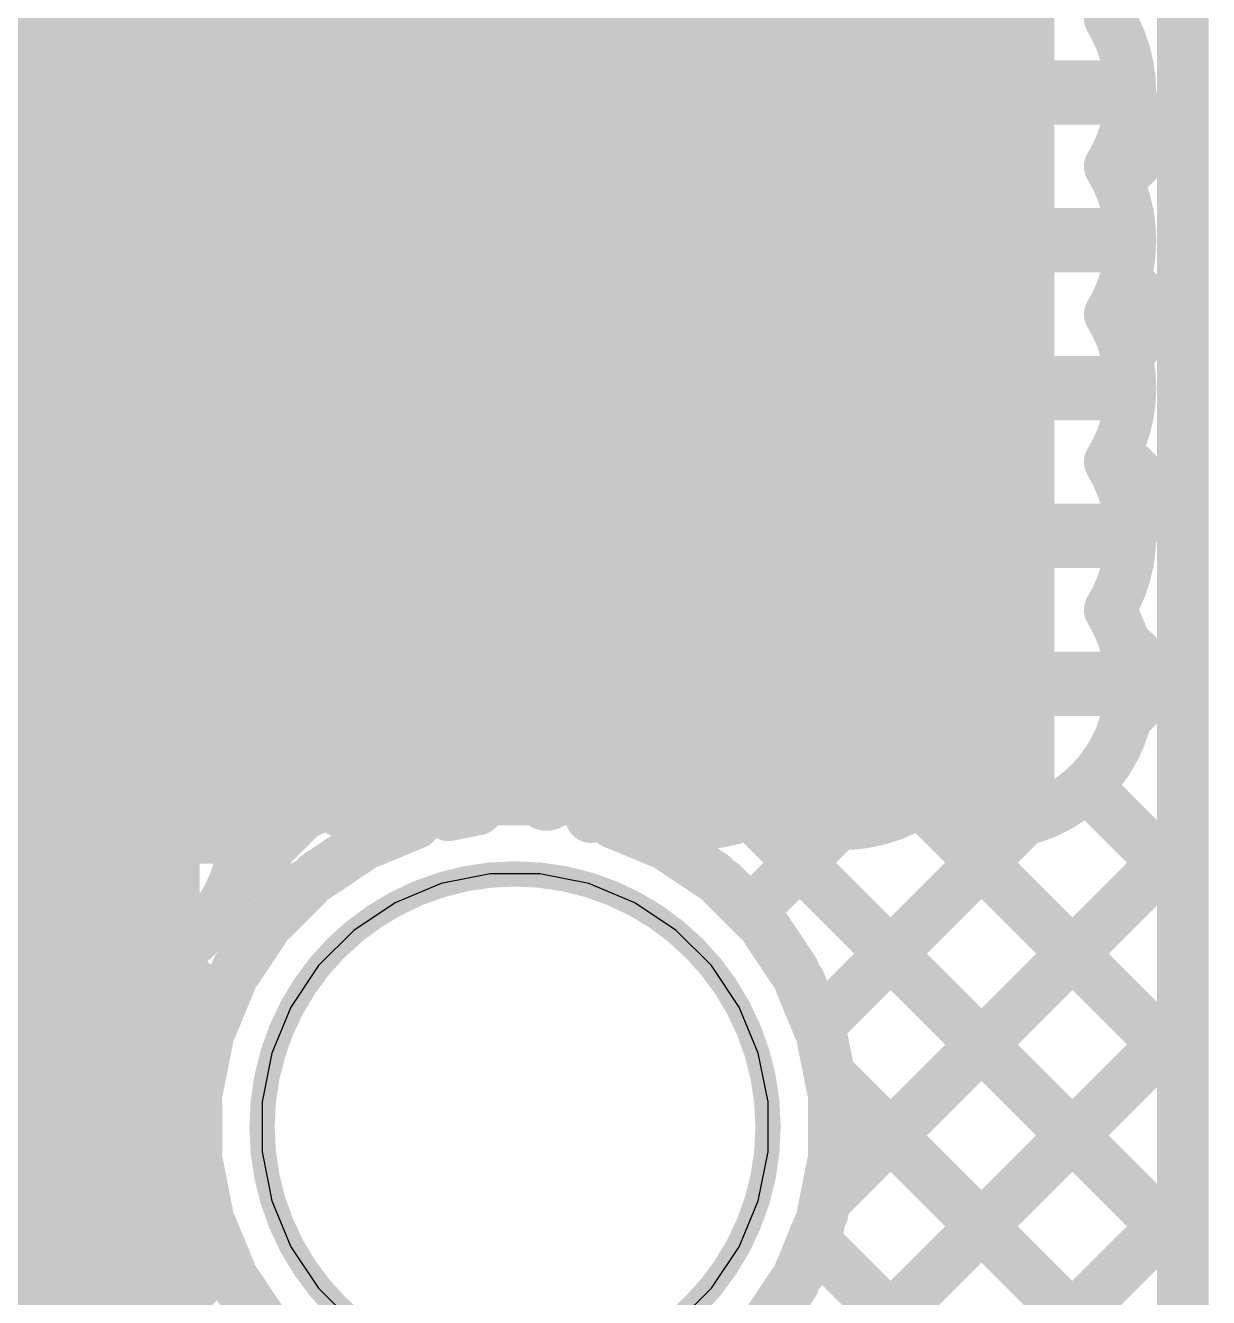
# Model space of a CAD drawing. Header units: millimetres. Extents: x 4.07 to 5.44, y 2.62 to 3.84.
# Drawn here: x 4.9848 to 5.1689, y 3.0578 to 3.2557 of the extents above; entities that cross this region are included whole.
import ezdxf

# ---------------------------------------------------------------- set-up
doc = ezdxf.new("R2010")
doc.units = ezdxf.units.MM
doc.header["$MEASUREMENT"] = 0
for name, color, linetype in [('BottomLayer', 5, 'Continuous'), ('BottomSolder', 6, 'Continuous'), ('Mechanical2', 216, 'Continuous'), ('MultiLayer', 9, 'Continuous'), ('TopLayer', 1, 'Continuous'), ('TopSolder', 216, 'Continuous'), ('ViaHoleLayer', 16, 'Continuous')]:
    doc.layers.add(name, color=color, linetype=linetype)

msp = doc.modelspace()

# ---------------------------------------------------------------- linework, layer by layer
at = {"layer": 'BottomLayer'}
for points, const_width in [([(5.16492, 3.03062), (5.16492, 3.53883)], 0.008), ([(5.01026, 3.1596), (5.01026, 3.416)], 0.05), ([(5.13492, 3.24526), (5.1528, 3.24526)], 0.01), ([(5.15674, 3.24369), (5.16492, 3.23551)], 0.008), ([(5.15477, 3.23144), (5.16492, 3.24159)], 0.008), ([(5.13492, 3.22226), (5.1528, 3.22226)], 0.01), ([(5.15594, 3.2162), (5.16492, 3.20722)], 0.008), ([(5.15615, 3.20453), (5.16492, 3.21331)], 0.008), ([(5.13492, 3.19926), (5.1528, 3.19926)], 0.01), ([(5.15445, 3.18941), (5.16492, 3.17894)], 0.008), ([(5.15679, 3.17689), (5.16492, 3.18502)], 0.008), ([(4.98692, 3.13626), (5.01026, 3.1596)], 0.05), ([(5.13492, 3.17626), (5.1528, 3.17626)], 0.01), ([(5.1558, 3.15977), (5.16492, 3.15066)], 0.008), ([(4.98692, 2.93831), (4.98692, 3.13626)], 0.05), ([(5.15614, 3.14796), (5.16492, 3.15674)], 0.008), ([(5.01992, 3.13538), (5.01992, 3.15326)], 0.01), ([(5.04292, 3.13538), (5.04292, 3.15326)], 0.01), ([(5.06592, 3.13538), (5.06592, 3.15326)], 0.01), ([(5.08892, 3.13538), (5.08892, 3.15326)], 0.01), ([(5.11192, 3.13538), (5.11192, 3.15326)], 0.01), ([(5.13492, 3.15326), (5.1528, 3.15326)], 0.01), ([(5.13492, 3.13538), (5.13492, 3.15326)], 0.01), ([(5.14994, 3.13735), (5.16492, 3.12237)], 0.008), ([(5.05062, 3.13278), (5.05514, 3.13368)], 0.008), ([(5.12548, 3.13353), (5.16492, 3.09409)], 0.008), ([(4.99692, 3.13026), (5.0148, 3.13026)], 0.01), ([(4.99692, 3.11238), (4.99692, 3.13026)], 0.01), ([(5.01726, 3.12222), (5.02796, 3.13292)], 0.008), ([(5.03846, 3.12862), (5.04549, 3.13154)], 0.008), ([(5.07639, 3.13159), (5.08356, 3.12862)], 0.008), ([(5.08121, 3.1296), (5.08365, 3.13203)], 0.008), ([(5.09756, 3.13316), (5.16492, 3.0658)], 0.008), ([(5.09766, 3.11776), (5.11129, 3.13139)], 0.008), ([(5.10817, 3.09998), (5.14022, 3.13204)], 0.008), ([(5.01859, 3.12728), (5.02623, 3.11964)], 0.008), ([(5.03025, 3.12337), (5.03669, 3.12768)], 0.008), ([(5.08532, 3.12768), (5.09177, 3.12337)], 0.008), ([(5.10925, 3.07278), (5.16492, 3.12845)], 0.008), ([(5.02322, 3.11662), (5.0287, 3.1221)], 0.008), ([(5.09331, 3.1221), (5.0988, 3.11662)], 0.008), ([(5.01764, 3.10863), (5.02195, 3.11508)], 0.008), ([(5.10007, 3.11508), (5.10437, 3.10863)], 0.008), ([(4.94842, 3.1126), (5.03152, 3.0295)], 0.008), ([(4.94842, 3.05337), (5.00496, 3.10992)], 0.008), ([(5.00683, 3.11076), (5.01495, 3.10264)], 0.008), ([(4.98004, 3.10926), (5.01183, 3.07747)], 0.008), ([(5.01373, 3.0997), (5.0167, 3.10686)], 0.008), ([(5.10532, 3.10686), (5.10828, 3.0997)], 0.008), ([(5.09552, 3.03077), (5.16492, 3.10017)], 0.008), ([(5.01164, 3.09018), (5.01315, 3.09779)], 0.008), ([(5.10886, 3.09779), (5.11038, 3.09018)], 0.008), ([(5.10991, 3.09253), (5.16492, 3.03752)], 0.008), ([(4.81281, 2.88947), (5.01144, 3.08811)], 0.008), ([(5.01144, 3.08431), (5.01144, 3.08819)], 0.008), ([(5.11057, 3.08431), (5.11057, 3.08819)], 0.008), ([(5.01144, 3.08044), (5.01144, 3.08431)], 0.008), ([(5.11057, 3.08044), (5.11057, 3.08431)], 0.008), ([(5.01164, 3.07845), (5.01315, 3.07084)], 0.008), ([(5.10886, 3.07084), (5.11038, 3.07845)], 0.008), ([(5.1221, 3.02906), (5.16492, 3.07188)], 0.008), ([(5.01373, 3.06893), (5.0167, 3.06176)], 0.008), ([(5.10532, 3.06176), (5.10828, 3.06893)], 0.008), ([(5.10739, 3.06677), (5.14509, 3.02907)], 0.008), ([(4.83387, 2.88226), (5.01573, 3.06411)], 0.008), ([(5.01764, 3.06), (5.02195, 3.05355)], 0.008), ([(5.10007, 3.05355), (5.10437, 3.06)], 0.008)]:
    msp.add_lwpolyline(points, dxfattribs=dict(at, const_width=const_width))
at = {"layer": 'BottomLayer', "const_width": 0.008}
for points in [[(5.15679, 3.26826, -0.139286), (5.15353, 3.25676)], [(5.15353, 3.25676, -0.139286), (5.15679, 3.24526)], [(5.15679, 3.24526, -0.139286), (5.15353, 3.23376)], [(5.15353, 3.23376, -0.139286), (5.15679, 3.22226)], [(5.15679, 3.22226, -0.139286), (5.15353, 3.21076)], [(5.15353, 3.21076, -0.139286), (5.15679, 3.19926)], [(5.15679, 3.19926, -0.139286), (5.15353, 3.18776)], [(5.15353, 3.18776, -0.139286), (5.15679, 3.17626)], [(5.15679, 3.17626, -0.139286), (5.15353, 3.16476)], [(5.15353, 3.16476, -0.139286), (5.15679, 3.15326)], [(5.15679, 3.15326, -0.587389), (5.12342, 3.13465)], [(4.98542, 3.11165, -0.791425), (4.95531, 3.14176)], [(5.03142, 3.13465, -0.152793), (5.01876, 3.13142)], [(5.04549, 3.13154, -0.169419), (5.03142, 3.13465)], [(5.05442, 3.13465, -0.048497), (5.05062, 3.13278)], [(5.07742, 3.13465, -0.058241), (5.07282, 3.1325)], [(5.10042, 3.13465, -0.284084), (5.07742, 3.13465)], [(5.12342, 3.13465, -0.284084), (5.10042, 3.13465)], [(5.01879, 3.13026, -0.587389), (4.98542, 3.11165)]]:
    msp.add_lwpolyline(points, format="xyb", dxfattribs=at)
at = {"layer": 'BottomLayer'}
for points, const_width in [([(5.15153, 3.25676, 1), (5.15553, 3.25676, 1)], 0.004), ([(5.15153, 3.25676, 1), (5.15553, 3.25676, 1)], 0.004), ([(4.99298, 3.24526, 1), (5.00086, 3.24526, 1)], 0.00787), ([(5.01598, 3.24526, 1), (5.02386, 3.24526, 1)], 0.00787), ([(5.03898, 3.24526, 1), (5.04686, 3.24526, 1)], 0.00787), ([(5.06198, 3.24526, 1), (5.06986, 3.24526, 1)], 0.00787), ([(5.08498, 3.24526, 1), (5.09286, 3.24526, 1)], 0.00787), ([(5.10798, 3.24526, 1), (5.11586, 3.24526, 1)], 0.00787), ([(5.13098, 3.24526, 1), (5.13886, 3.24526, 1)], 0.00787), ([(5.13242, 3.24526, 1), (5.13742, 3.24526, 1)], 0.005), ([(5.15029, 3.24526, 1), (5.15529, 3.24526, 1)], 0.005), ([(5.1548, 3.24526, 1), (5.15879, 3.24526, 1)], 0.004), ([(5.1548, 3.24526, 1), (5.15879, 3.24526, 1)], 0.004), ([(5.15474, 3.24369, 1), (5.15874, 3.24369, 1)], 0.004), ([(5.16292, 3.24159, 1), (5.16692, 3.24159, 1)], 0.004), ([(5.16292, 3.23551, 1), (5.16692, 3.23551, 1)], 0.004), ([(5.15153, 3.23376, 1), (5.15553, 3.23376, 1)], 0.004), ([(5.15153, 3.23376, 1), (5.15553, 3.23376, 1)], 0.004), ([(5.15277, 3.23144, 1), (5.15677, 3.23144, 1)], 0.004), ([(4.99298, 3.22226, 1), (5.00086, 3.22226, 1)], 0.00787), ([(5.01598, 3.22226, 1), (5.02386, 3.22226, 1)], 0.00787), ([(5.03898, 3.22226, 1), (5.04686, 3.22226, 1)], 0.00787), ([(5.06198, 3.22226, 1), (5.06986, 3.22226, 1)], 0.00787), ([(5.08498, 3.22226, 1), (5.09286, 3.22226, 1)], 0.00787), ([(5.10798, 3.22226, 1), (5.11586, 3.22226, 1)], 0.00787), ([(5.13098, 3.22226, 1), (5.13886, 3.22226, 1)], 0.00787), ([(5.13242, 3.22226, 1), (5.13742, 3.22226, 1)], 0.005), ([(5.15029, 3.22226, 1), (5.15529, 3.22226, 1)], 0.005), ([(5.1548, 3.22226, 1), (5.15879, 3.22226, 1)], 0.004), ([(5.1548, 3.22226, 1), (5.15879, 3.22226, 1)], 0.004), ([(5.15394, 3.2162, 1), (5.15794, 3.2162, 1)], 0.004), ([(5.16292, 3.21331, 1), (5.16692, 3.21331, 1)], 0.004), ([(5.15153, 3.21076, 1), (5.15553, 3.21076, 1)], 0.004), ([(5.15153, 3.21076, 1), (5.15553, 3.21076, 1)], 0.004), ([(5.16292, 3.20722, 1), (5.16692, 3.20722, 1)], 0.004), ([(5.15415, 3.20453, 1), (5.15815, 3.20453, 1)], 0.004), ([(4.99298, 3.19926, 1), (5.00086, 3.19926, 1)], 0.00787), ([(5.01598, 3.19926, 1), (5.02386, 3.19926, 1)], 0.00787), ([(5.03898, 3.19926, 1), (5.04686, 3.19926, 1)], 0.00787), ([(5.06198, 3.19926, 1), (5.06986, 3.19926, 1)], 0.00787), ([(5.08498, 3.19926, 1), (5.09286, 3.19926, 1)], 0.00787), ([(5.10798, 3.19926, 1), (5.11586, 3.19926, 1)], 0.00787), ([(5.13098, 3.19926, 1), (5.13886, 3.19926, 1)], 0.00787), ([(5.13242, 3.19926, 1), (5.13742, 3.19926, 1)], 0.005), ([(5.15029, 3.19926, 1), (5.15529, 3.19926, 1)], 0.005), ([(5.1548, 3.19926, 1), (5.15879, 3.19926, 1)], 0.004), ([(5.1548, 3.19926, 1), (5.15879, 3.19926, 1)], 0.004), ([(5.15245, 3.18941, 1), (5.15645, 3.18941, 1)], 0.004), ([(5.15153, 3.18776, 1), (5.15553, 3.18776, 1)], 0.004), ([(5.15153, 3.18776, 1), (5.15553, 3.18776, 1)], 0.004), ([(5.16292, 3.18502, 1), (5.16692, 3.18502, 1)], 0.004), ([(4.99776, 3.1596, 1), (5.02276, 3.1596, 1)], 0.025), ([(4.99776, 3.1596, 1), (5.02276, 3.1596, 1)], 0.025), ([(4.99298, 3.17626, 1), (5.00086, 3.17626, 1)], 0.00787), ([(5.01598, 3.17626, 1), (5.02386, 3.17626, 1)], 0.00787), ([(5.03898, 3.17626, 1), (5.04686, 3.17626, 1)], 0.00787), ([(5.06198, 3.17626, 1), (5.06986, 3.17626, 1)], 0.00787), ([(5.08498, 3.17626, 1), (5.09286, 3.17626, 1)], 0.00787), ([(5.10798, 3.17626, 1), (5.11586, 3.17626, 1)], 0.00787), ([(5.13098, 3.17626, 1), (5.13886, 3.17626, 1)], 0.00787), ([(5.16292, 3.17894, 1), (5.16692, 3.17894, 1)], 0.004), ([(5.13242, 3.17626, 1), (5.13742, 3.17626, 1)], 0.005), ([(5.15029, 3.17626, 1), (5.15529, 3.17626, 1)], 0.005), ([(5.15479, 3.17689, 1), (5.15879, 3.17689, 1)], 0.004), ([(5.1548, 3.17626, 1), (5.15879, 3.17626, 1)], 0.004), ([(5.1548, 3.17626, 1), (5.15879, 3.17626, 1)], 0.004), ([(5.15153, 3.16476, 1), (5.15553, 3.16476, 1)], 0.004), ([(5.15153, 3.16476, 1), (5.15553, 3.16476, 1)], 0.004), ([(5.1538, 3.15977, 1), (5.1578, 3.15977, 1)], 0.004), ([(4.97442, 3.13626, 1), (4.99942, 3.13626, 1)], 0.025), ([(4.97442, 3.13626, 1), (4.99942, 3.13626, 1)], 0.025), ([(4.99298, 3.15326, 1), (5.00086, 3.15326, 1)], 0.00787), ([(5.01598, 3.15326, 1), (5.02386, 3.15326, 1)], 0.00787), ([(5.03898, 3.15326, 1), (5.04686, 3.15326, 1)], 0.00787), ([(5.06198, 3.15326, 1), (5.06986, 3.15326, 1)], 0.00787), ([(5.08498, 3.15326, 1), (5.09286, 3.15326, 1)], 0.00787), ([(5.10798, 3.15326, 1), (5.11586, 3.15326, 1)], 0.00787), ([(5.13098, 3.15326, 1), (5.13886, 3.15326, 1)], 0.00787), ([(5.16292, 3.15674, 1), (5.16692, 3.15674, 1)], 0.004), ([(5.01742, 3.15326, 1), (5.02242, 3.15326, 1)], 0.005), ([(5.04042, 3.15326, 1), (5.04542, 3.15326, 1)], 0.005), ([(5.06342, 3.15326, 1), (5.06842, 3.15326, 1)], 0.005), ([(5.08642, 3.15326, 1), (5.09142, 3.15326, 1)], 0.005), ([(5.10942, 3.15326, 1), (5.11442, 3.15326, 1)], 0.005), ([(5.13242, 3.15326, 1), (5.13742, 3.15326, 1)], 0.005), ([(5.13242, 3.15326, 1), (5.13742, 3.15326, 1)], 0.005), ([(5.15029, 3.15326, 1), (5.15529, 3.15326, 1)], 0.005), ([(5.1548, 3.15326, 1), (5.15879, 3.15326, 1)], 0.004), ([(5.1548, 3.15326, 1), (5.15879, 3.15326, 1)], 0.004), ([(5.16292, 3.15066, 1), (5.16692, 3.15066, 1)], 0.004), ([(5.15414, 3.14796, 1), (5.15814, 3.14796, 1)], 0.004), ([(5.14794, 3.13735, 1), (5.15194, 3.13735, 1)], 0.004), ([(5.01742, 3.13538, 1), (5.02242, 3.13538, 1)], 0.005), ([(5.04042, 3.13538, 1), (5.04542, 3.13538, 1)], 0.005), ([(5.06342, 3.13538, 1), (5.06842, 3.13538, 1)], 0.005), ([(5.08642, 3.13538, 1), (5.09142, 3.13538, 1)], 0.005), ([(5.10942, 3.13538, 1), (5.11442, 3.13538, 1)], 0.005), ([(5.13242, 3.13538, 1), (5.13742, 3.13538, 1)], 0.005), ([(4.99298, 3.13026, 1), (5.00086, 3.13026, 1)], 0.00787), ([(5.02942, 3.13465, 1), (5.03342, 3.13465, 1)], 0.004), ([(5.02942, 3.13465, 1), (5.03342, 3.13465, 1)], 0.004), ([(5.05242, 3.13465, 1), (5.05642, 3.13465, 1)], 0.004), ([(5.05314, 3.13368, 1), (5.05714, 3.13368, 1)], 0.004), ([(5.07542, 3.13465, 1), (5.07942, 3.13465, 1)], 0.004), ([(5.07542, 3.13465, 1), (5.07942, 3.13465, 1)], 0.004), ([(5.09842, 3.13465, 1), (5.10242, 3.13465, 1)], 0.004), ([(5.09842, 3.13465, 1), (5.10242, 3.13465, 1)], 0.004), ([(5.12142, 3.13465, 1), (5.12542, 3.13465, 1)], 0.004), ([(5.12142, 3.13465, 1), (5.12542, 3.13465, 1)], 0.004), ([(5.12348, 3.13353, 1), (5.12748, 3.13353, 1)], 0.004), ([(4.99442, 3.13026, 1), (4.99942, 3.13026, 1)], 0.005), ([(4.99442, 3.13026, 1), (4.99942, 3.13026, 1)], 0.005), ([(5.01229, 3.13026, 1), (5.01729, 3.13026, 1)], 0.005), ([(5.01676, 3.13142, 1), (5.02076, 3.13142, 1)], 0.004), ([(5.02596, 3.13292, 1), (5.02996, 3.13292, 1)], 0.004), ([(5.04349, 3.13154, 1), (5.04749, 3.13154, 1)], 0.004), ([(5.04349, 3.13154, 1), (5.04749, 3.13154, 1)], 0.004), ([(5.04862, 3.13278, 1), (5.05262, 3.13278, 1)], 0.004), ([(5.04862, 3.13278, 1), (5.05262, 3.13278, 1)], 0.004), ([(5.07082, 3.1325, 1), (5.07482, 3.1325, 1)], 0.004), ([(5.07439, 3.13159, 1), (5.07839, 3.13159, 1)], 0.004), ([(5.08165, 3.13203, 1), (5.08565, 3.13203, 1)], 0.004), ([(5.09556, 3.13316, 1), (5.09956, 3.13316, 1)], 0.004), ([(5.10929, 3.13139, 1), (5.11329, 3.13139, 1)], 0.004), ([(5.13822, 3.13204, 1), (5.14222, 3.13204, 1)], 0.004), ([(5.0168, 3.13026, 1), (5.02079, 3.13026, 1)], 0.004), ([(5.07921, 3.1296, 1), (5.08321, 3.1296, 1)], 0.004), ([(5.01659, 3.12728, 1), (5.02059, 3.12728, 1)], 0.004), ([(5.03469, 3.12768, 1), (5.03869, 3.12768, 1)], 0.004), ([(5.03646, 3.12862, 1), (5.04046, 3.12862, 1)], 0.004), ([(5.08156, 3.12862, 1), (5.08556, 3.12862, 1)], 0.004), ([(5.08332, 3.12768, 1), (5.08732, 3.12768, 1)], 0.004), ([(5.16292, 3.12845, 1), (5.16692, 3.12845, 1)], 0.004), ([(5.02825, 3.12337, 1), (5.03225, 3.12337, 1)], 0.004), ([(5.08977, 3.12337, 1), (5.09377, 3.12337, 1)], 0.004), ([(5.01526, 3.12222, 1), (5.01926, 3.12222, 1)], 0.004), ([(5.0267, 3.1221, 1), (5.0307, 3.1221, 1)], 0.004), ([(5.09131, 3.1221, 1), (5.09531, 3.1221, 1)], 0.004), ([(5.16292, 3.12237, 1), (5.16692, 3.12237, 1)], 0.004), ([(5.02423, 3.11964, 1), (5.02823, 3.11964, 1)], 0.004), ([(5.09566, 3.11776, 1), (5.09966, 3.11776, 1)], 0.004), ([(5.02122, 3.11662, 1), (5.02522, 3.11662, 1)], 0.004), ([(5.0968, 3.11662, 1), (5.1008, 3.11662, 1)], 0.004), ([(5.01995, 3.11508, 1), (5.02395, 3.11508, 1)], 0.004), ([(5.09807, 3.11508, 1), (5.10207, 3.11508, 1)], 0.004), ([(4.98342, 3.11165, 1), (4.98742, 3.11165, 1)], 0.004), ([(4.98342, 3.11165, 1), (4.98742, 3.11165, 1)], 0.004), ([(4.99442, 3.11238, 1), (4.99942, 3.11238, 1)], 0.005), ([(5.00296, 3.10992, 1), (5.00696, 3.10992, 1)], 0.004), ([(5.00483, 3.11076, 1), (5.00883, 3.11076, 1)], 0.004), ([(5.01564, 3.10863, 1), (5.01964, 3.10863, 1)], 0.004), ([(5.10237, 3.10863, 1), (5.10637, 3.10863, 1)], 0.004), ([(5.0147, 3.10686, 1), (5.0187, 3.10686, 1)], 0.004), ([(5.10332, 3.10686, 1), (5.10732, 3.10686, 1)], 0.004), ([(5.01295, 3.10264, 1), (5.01695, 3.10264, 1)], 0.004), ([(5.01173, 3.0997, 1), (5.01573, 3.0997, 1)], 0.004), ([(5.10617, 3.09998, 1), (5.11017, 3.09998, 1)], 0.004), ([(5.10628, 3.0997, 1), (5.11028, 3.0997, 1)], 0.004), ([(5.16292, 3.10017, 1), (5.16692, 3.10017, 1)], 0.004), ([(5.01115, 3.09779, 1), (5.01515, 3.09779, 1)], 0.004), ([(5.10686, 3.09779, 1), (5.11086, 3.09779, 1)], 0.004), ([(5.16292, 3.09409, 1), (5.16692, 3.09409, 1)], 0.004), ([(5.10791, 3.09253, 1), (5.11191, 3.09253, 1)], 0.004), ([(5.00964, 3.09018, 1), (5.01364, 3.09018, 1)], 0.004), ([(5.10838, 3.09018, 1), (5.11238, 3.09018, 1)], 0.004), ([(5.00944, 3.08819, 1), (5.01344, 3.08819, 1)], 0.004), ([(5.00944, 3.08811, 1), (5.01344, 3.08811, 1)], 0.004), ([(5.10857, 3.08819, 1), (5.11257, 3.08819, 1)], 0.004), ([(5.00944, 3.08431, 1), (5.01344, 3.08431, 1)], 0.004), ([(5.00944, 3.08431, 1), (5.01344, 3.08431, 1)], 0.004), ([(5.10857, 3.08431, 1), (5.11257, 3.08431, 1)], 0.004), ([(5.10857, 3.08431, 1), (5.11257, 3.08431, 1)], 0.004), ([(5.00944, 3.08044, 1), (5.01344, 3.08044, 1)], 0.004), ([(5.10857, 3.08044, 1), (5.11257, 3.08044, 1)], 0.004), ([(5.00964, 3.07845, 1), (5.01364, 3.07845, 1)], 0.004), ([(5.10838, 3.07845, 1), (5.11238, 3.07845, 1)], 0.004), ([(5.00983, 3.07747, 1), (5.01383, 3.07747, 1)], 0.004), ([(5.10725, 3.07278, 1), (5.11125, 3.07278, 1)], 0.004), ([(5.16292, 3.07188, 1), (5.16692, 3.07188, 1)], 0.004), ([(5.01115, 3.07084, 1), (5.01515, 3.07084, 1)], 0.004), ([(5.10686, 3.07084, 1), (5.11086, 3.07084, 1)], 0.004), ([(5.01173, 3.06893, 1), (5.01573, 3.06893, 1)], 0.004), ([(5.10628, 3.06893, 1), (5.11028, 3.06893, 1)], 0.004), ([(5.10539, 3.06677, 1), (5.10939, 3.06677, 1)], 0.004), ([(5.01373, 3.06411, 1), (5.01773, 3.06411, 1)], 0.004), ([(5.16292, 3.0658, 1), (5.16692, 3.0658, 1)], 0.004), ([(5.0147, 3.06176, 1), (5.0187, 3.06176, 1)], 0.004), ([(5.01564, 3.06, 1), (5.01964, 3.06, 1)], 0.004), ([(5.10237, 3.06, 1), (5.10637, 3.06, 1)], 0.004), ([(5.10332, 3.06176, 1), (5.10732, 3.06176, 1)], 0.004)]:
    msp.add_lwpolyline(points, format="xyb", close=True, dxfattribs=dict(at, const_width=const_width))
msp.add_solid([(4.96592, 3.13126), (5.14492, 3.13126), (4.96592, 3.35526), (5.14492, 3.35526)], dxfattribs=at)
at = {"layer": 'BottomSolder', "const_width": 0.00991}
for points in [[(4.99197, 3.24526, 1), (5.00187, 3.24526, 1)], [(5.01497, 3.24526, 1), (5.02487, 3.24526, 1)], [(5.03797, 3.24526, 1), (5.04787, 3.24526, 1)], [(5.06097, 3.24526, 1), (5.07087, 3.24526, 1)], [(5.08397, 3.24526, 1), (5.09387, 3.24526, 1)], [(5.10697, 3.24526, 1), (5.11687, 3.24526, 1)], [(5.12997, 3.24526, 1), (5.13987, 3.24526, 1)], [(4.99197, 3.22226, 1), (5.00187, 3.22226, 1)], [(5.01497, 3.22226, 1), (5.02487, 3.22226, 1)], [(5.03797, 3.22226, 1), (5.04787, 3.22226, 1)], [(5.06097, 3.22226, 1), (5.07087, 3.22226, 1)], [(5.08397, 3.22226, 1), (5.09387, 3.22226, 1)], [(5.10697, 3.22226, 1), (5.11687, 3.22226, 1)], [(5.12997, 3.22226, 1), (5.13987, 3.22226, 1)], [(4.99197, 3.19926, 1), (5.00187, 3.19926, 1)], [(5.01497, 3.19926, 1), (5.02487, 3.19926, 1)], [(5.03797, 3.19926, 1), (5.04787, 3.19926, 1)], [(5.06097, 3.19926, 1), (5.07087, 3.19926, 1)], [(5.08397, 3.19926, 1), (5.09387, 3.19926, 1)], [(5.10697, 3.19926, 1), (5.11687, 3.19926, 1)], [(5.12997, 3.19926, 1), (5.13987, 3.19926, 1)], [(4.99197, 3.17626, 1), (5.00187, 3.17626, 1)], [(5.01497, 3.17626, 1), (5.02487, 3.17626, 1)], [(5.03797, 3.17626, 1), (5.04787, 3.17626, 1)], [(5.06097, 3.17626, 1), (5.07087, 3.17626, 1)], [(5.08397, 3.17626, 1), (5.09387, 3.17626, 1)], [(5.10697, 3.17626, 1), (5.11687, 3.17626, 1)], [(5.12997, 3.17626, 1), (5.13987, 3.17626, 1)], [(4.99197, 3.15326, 1), (5.00187, 3.15326, 1)], [(5.01497, 3.15326, 1), (5.02487, 3.15326, 1)], [(5.03797, 3.15326, 1), (5.04787, 3.15326, 1)], [(5.06097, 3.15326, 1), (5.07087, 3.15326, 1)], [(5.08397, 3.15326, 1), (5.09387, 3.15326, 1)], [(5.10697, 3.15326, 1), (5.11687, 3.15326, 1)], [(5.12997, 3.15326, 1), (5.13987, 3.15326, 1)], [(4.99197, 3.13026, 1), (5.00187, 3.13026, 1)]]:
    msp.add_lwpolyline(points, format="xyb", close=True, dxfattribs=at)
at = {"layer": 'Mechanical2'}
for points, const_width in [([(5.10038, 3.08431, 1), (5.02164, 3.08431, 1)], 0.00394), ([(5.02065, 3.08431, 1), (5.02262, 3.08431, 1)], 0.00197), ([(5.09939, 3.08431, 1), (5.10136, 3.08431, 1)], 0.00197)]:
    msp.add_lwpolyline(points, format="xyb", close=True, dxfattribs=dict(at, const_width=const_width))
at = {"layer": 'MultiLayer'}
for p, q in [((5.05713, 3.12368), (5.04952, 3.12217)), ((5.06101, 3.12368), (5.05713, 3.12368)), ((5.06489, 3.12368), (5.06101, 3.12368)), ((5.07249, 3.12217), (5.06489, 3.12368)), ((5.04952, 3.12217), (5.04236, 3.1192)), ((5.07966, 3.1192), (5.07249, 3.12217)), ((5.04236, 3.1192), (5.03591, 3.11489)), ((5.0861, 3.11489), (5.07966, 3.1192)), ((5.03591, 3.11489), (5.03043, 3.10941)), ((5.09159, 3.10941), (5.0861, 3.11489)), ((5.03043, 3.10941), (5.02612, 3.10296)), ((5.0959, 3.10296), (5.09159, 3.10941)), ((5.02612, 3.10296), (5.02315, 3.0958)), ((5.09886, 3.0958), (5.0959, 3.10296)), ((5.02315, 3.0958), (5.02164, 3.08819)), ((5.10038, 3.08819), (5.09886, 3.0958)), ((5.02164, 3.08819), (5.02164, 3.08431)), ((5.10038, 3.08431), (5.10038, 3.08819)), ((5.02164, 3.08431), (5.02164, 3.08431)), ((5.02164, 3.08431), (5.02164, 3.08044)), ((5.10038, 3.08044), (5.10038, 3.08431)), ((5.02164, 3.08044), (5.02315, 3.07283)), ((5.09886, 3.07283), (5.10038, 3.08044)), ((5.02315, 3.07283), (5.02612, 3.06566)), ((5.0959, 3.06566), (5.09886, 3.07283)), ((5.02612, 3.06566), (5.03043, 3.05922)), ((5.09159, 3.05922), (5.0959, 3.06566)), ((5.03043, 3.05922), (5.03591, 3.05373)), ((5.0861, 3.05373), (5.09159, 3.05922))]:
    msp.add_line(p, q, dxfattribs=at)
at = {"layer": 'MultiLayer', "const_width": 0.00787}
for points in [[(4.99298, 3.24526, 1), (5.00086, 3.24526, 1)], [(5.01598, 3.24526, 1), (5.02386, 3.24526, 1)], [(5.03898, 3.24526, 1), (5.04686, 3.24526, 1)], [(5.06198, 3.24526, 1), (5.06986, 3.24526, 1)], [(5.08498, 3.24526, 1), (5.09286, 3.24526, 1)], [(5.10798, 3.24526, 1), (5.11586, 3.24526, 1)], [(5.13098, 3.24526, 1), (5.13886, 3.24526, 1)], [(4.99298, 3.22226, 1), (5.00086, 3.22226, 1)], [(5.01598, 3.22226, 1), (5.02386, 3.22226, 1)], [(5.03898, 3.22226, 1), (5.04686, 3.22226, 1)], [(5.06198, 3.22226, 1), (5.06986, 3.22226, 1)], [(5.08498, 3.22226, 1), (5.09286, 3.22226, 1)], [(5.10798, 3.22226, 1), (5.11586, 3.22226, 1)], [(5.13098, 3.22226, 1), (5.13886, 3.22226, 1)], [(4.99298, 3.19926, 1), (5.00086, 3.19926, 1)], [(5.01598, 3.19926, 1), (5.02386, 3.19926, 1)], [(5.03898, 3.19926, 1), (5.04686, 3.19926, 1)], [(5.06198, 3.19926, 1), (5.06986, 3.19926, 1)], [(5.08498, 3.19926, 1), (5.09286, 3.19926, 1)], [(5.10798, 3.19926, 1), (5.11586, 3.19926, 1)], [(5.13098, 3.19926, 1), (5.13886, 3.19926, 1)], [(4.99298, 3.17626, 1), (5.00086, 3.17626, 1)], [(5.01598, 3.17626, 1), (5.02386, 3.17626, 1)], [(5.03898, 3.17626, 1), (5.04686, 3.17626, 1)], [(5.06198, 3.17626, 1), (5.06986, 3.17626, 1)], [(5.08498, 3.17626, 1), (5.09286, 3.17626, 1)], [(5.10798, 3.17626, 1), (5.11586, 3.17626, 1)], [(5.13098, 3.17626, 1), (5.13886, 3.17626, 1)], [(4.99298, 3.15326, 1), (5.00086, 3.15326, 1)], [(5.01598, 3.15326, 1), (5.02386, 3.15326, 1)], [(5.03898, 3.15326, 1), (5.04686, 3.15326, 1)], [(5.06198, 3.15326, 1), (5.06986, 3.15326, 1)], [(5.08498, 3.15326, 1), (5.09286, 3.15326, 1)], [(5.10798, 3.15326, 1), (5.11586, 3.15326, 1)], [(5.13098, 3.15326, 1), (5.13886, 3.15326, 1)], [(4.99298, 3.13026, 1), (5.00086, 3.13026, 1)]]:
    msp.add_lwpolyline(points, format="xyb", close=True, dxfattribs=at)
at = {"layer": 'TopLayer'}
for points, const_width in [([(5.16492, 3.03723), (5.16492, 3.53883)], 0.008), ([(5.13492, 3.24526), (5.1528, 3.24526)], 0.01), ([(5.15674, 3.24369), (5.16492, 3.23551)], 0.008), ([(5.15477, 3.23144), (5.16492, 3.24159)], 0.008), ([(5.13492, 3.22226), (5.1528, 3.22226)], 0.01), ([(5.15594, 3.2162), (5.16492, 3.20722)], 0.008), ([(5.15615, 3.20453), (5.16492, 3.21331)], 0.008), ([(5.13492, 3.19926), (5.1528, 3.19926)], 0.01), ([(5.15445, 3.18941), (5.16492, 3.17894)], 0.008), ([(5.15679, 3.17689), (5.16492, 3.18502)], 0.008), ([(5.13492, 3.17626), (5.1528, 3.17626)], 0.01), ([(5.1558, 3.15977), (5.16492, 3.15066)], 0.008), ([(5.15614, 3.14796), (5.16492, 3.15674)], 0.008), ([(5.01992, 3.13538), (5.01992, 3.15326)], 0.01), ([(5.04292, 3.13538), (5.04292, 3.15326)], 0.01), ([(5.06592, 3.13538), (5.06592, 3.15326)], 0.01), ([(5.08892, 3.13538), (5.08892, 3.15326)], 0.01), ([(5.11192, 3.13538), (5.11192, 3.15326)], 0.01), ([(5.13492, 3.15326), (5.1528, 3.15326)], 0.01), ([(5.13492, 3.13538), (5.13492, 3.15326)], 0.01), ([(4.91989, 3.14113), (5.03152, 3.0295)], 0.008), ([(5.14994, 3.13735), (5.16492, 3.12237)], 0.008), ([(5.05062, 3.13278), (5.05514, 3.13368)], 0.008), ([(5.12548, 3.13353), (5.16492, 3.09409)], 0.008), ([(4.99692, 3.13026), (5.0148, 3.13026)], 0.01), ([(4.99692, 3.11238), (4.99692, 3.13026)], 0.01), ([(5.01726, 3.12222), (5.02796, 3.13292)], 0.008), ([(5.03846, 3.12862), (5.04549, 3.13154)], 0.008), ([(5.07639, 3.13159), (5.08356, 3.12862)], 0.008), ([(5.08121, 3.1296), (5.08365, 3.13203)], 0.008), ([(5.09756, 3.13316), (5.16492, 3.0658)], 0.008), ([(5.09766, 3.11776), (5.11129, 3.13139)], 0.008), ([(5.10817, 3.09998), (5.14022, 3.13204)], 0.008), ([(5.01859, 3.12728), (5.02623, 3.11964)], 0.008), ([(5.03025, 3.12337), (5.03669, 3.12768)], 0.008), ([(5.08532, 3.12768), (5.09177, 3.12337)], 0.008), ([(5.10925, 3.07278), (5.16492, 3.12845)], 0.008), ([(5.02322, 3.11662), (5.0287, 3.1221)], 0.008), ([(5.09331, 3.1221), (5.0988, 3.11662)], 0.008), ([(5.01764, 3.10863), (5.02195, 3.11508)], 0.008), ([(5.10007, 3.11508), (5.10437, 3.10863)], 0.008), ([(4.80966, 2.91462), (5.00496, 3.10992)], 0.008), ([(5.00683, 3.11076), (5.01495, 3.10264)], 0.008), ([(4.98004, 3.10926), (5.01183, 3.07747)], 0.008), ([(5.01373, 3.0997), (5.0167, 3.10686)], 0.008), ([(5.10532, 3.10686), (5.10828, 3.0997)], 0.008), ([(5.09552, 3.03077), (5.16492, 3.10017)], 0.008), ([(5.01164, 3.09018), (5.01315, 3.09779)], 0.008), ([(5.10886, 3.09779), (5.11038, 3.09018)], 0.008), ([(5.10991, 3.09253), (5.16492, 3.03752)], 0.008), ([(4.81281, 2.88947), (5.01144, 3.08811)], 0.008), ([(5.01144, 3.08431), (5.01144, 3.08819)], 0.008), ([(5.11057, 3.08431), (5.11057, 3.08819)], 0.008), ([(5.01144, 3.08044), (5.01144, 3.08431)], 0.008), ([(5.11057, 3.08044), (5.11057, 3.08431)], 0.008), ([(5.01164, 3.07845), (5.01315, 3.07084)], 0.008), ([(5.10886, 3.07084), (5.11038, 3.07845)], 0.008), ([(5.1221, 3.02906), (5.16492, 3.07188)], 0.008), ([(5.01373, 3.06893), (5.0167, 3.06176)], 0.008), ([(5.10532, 3.06176), (5.10828, 3.06893)], 0.008), ([(5.10739, 3.06677), (5.14509, 3.02907)], 0.008), ([(4.83687, 2.88526), (5.01573, 3.06411)], 0.008), ([(5.01764, 3.06), (5.02195, 3.05355)], 0.008), ([(5.10007, 3.05355), (5.10437, 3.06)], 0.008)]:
    msp.add_lwpolyline(points, dxfattribs=dict(at, const_width=const_width))
at = {"layer": 'TopLayer', "const_width": 0.008}
for points in [[(5.15679, 3.26826, -0.139286), (5.15353, 3.25676)], [(5.15353, 3.25676, -0.139286), (5.15679, 3.24526)], [(5.15679, 3.24526, -0.139286), (5.15353, 3.23376)], [(5.15353, 3.23376, -0.139286), (5.15679, 3.22226)], [(5.15679, 3.22226, -0.139286), (5.15353, 3.21076)], [(5.15353, 3.21076, -0.139286), (5.15679, 3.19926)], [(5.15679, 3.19926, -0.139286), (5.15353, 3.18776)], [(5.15353, 3.18776, -0.139286), (5.15679, 3.17626)], [(5.15679, 3.17626, -0.139286), (5.15353, 3.16476)], [(5.15353, 3.16476, -0.139286), (5.15679, 3.15326)], [(5.15679, 3.15326, -0.587389), (5.12342, 3.13465)], [(4.98542, 3.11165, -0.791425), (4.95531, 3.14176)], [(5.03142, 3.13465, -0.152793), (5.01876, 3.13142)], [(5.04549, 3.13154, -0.169419), (5.03142, 3.13465)], [(5.05442, 3.13465, -0.048497), (5.05062, 3.13278)], [(5.07742, 3.13465, -0.058241), (5.07282, 3.1325)], [(5.10042, 3.13465, -0.284084), (5.07742, 3.13465)], [(5.12342, 3.13465, -0.284084), (5.10042, 3.13465)], [(5.01879, 3.13026, -0.587389), (4.98542, 3.11165)]]:
    msp.add_lwpolyline(points, format="xyb", dxfattribs=at)
at = {"layer": 'TopLayer'}
for points, const_width in [([(5.15153, 3.25676, 1), (5.15553, 3.25676, 1)], 0.004), ([(5.15153, 3.25676, 1), (5.15553, 3.25676, 1)], 0.004), ([(4.99298, 3.24526, 1), (5.00086, 3.24526, 1)], 0.00787), ([(5.01598, 3.24526, 1), (5.02386, 3.24526, 1)], 0.00787), ([(5.03898, 3.24526, 1), (5.04686, 3.24526, 1)], 0.00787), ([(5.06198, 3.24526, 1), (5.06986, 3.24526, 1)], 0.00787), ([(5.08498, 3.24526, 1), (5.09286, 3.24526, 1)], 0.00787), ([(5.10798, 3.24526, 1), (5.11586, 3.24526, 1)], 0.00787), ([(5.13098, 3.24526, 1), (5.13886, 3.24526, 1)], 0.00787), ([(5.13242, 3.24526, 1), (5.13742, 3.24526, 1)], 0.005), ([(5.15029, 3.24526, 1), (5.15529, 3.24526, 1)], 0.005), ([(5.1548, 3.24526, 1), (5.15879, 3.24526, 1)], 0.004), ([(5.1548, 3.24526, 1), (5.15879, 3.24526, 1)], 0.004), ([(5.15474, 3.24369, 1), (5.15874, 3.24369, 1)], 0.004), ([(5.16292, 3.24159, 1), (5.16692, 3.24159, 1)], 0.004), ([(5.16292, 3.23551, 1), (5.16692, 3.23551, 1)], 0.004), ([(5.15153, 3.23376, 1), (5.15553, 3.23376, 1)], 0.004), ([(5.15153, 3.23376, 1), (5.15553, 3.23376, 1)], 0.004), ([(5.15277, 3.23144, 1), (5.15677, 3.23144, 1)], 0.004), ([(4.99298, 3.22226, 1), (5.00086, 3.22226, 1)], 0.00787), ([(5.01598, 3.22226, 1), (5.02386, 3.22226, 1)], 0.00787), ([(5.03898, 3.22226, 1), (5.04686, 3.22226, 1)], 0.00787), ([(5.06198, 3.22226, 1), (5.06986, 3.22226, 1)], 0.00787), ([(5.08498, 3.22226, 1), (5.09286, 3.22226, 1)], 0.00787), ([(5.10798, 3.22226, 1), (5.11586, 3.22226, 1)], 0.00787), ([(5.13098, 3.22226, 1), (5.13886, 3.22226, 1)], 0.00787), ([(5.13242, 3.22226, 1), (5.13742, 3.22226, 1)], 0.005), ([(5.15029, 3.22226, 1), (5.15529, 3.22226, 1)], 0.005), ([(5.1548, 3.22226, 1), (5.15879, 3.22226, 1)], 0.004), ([(5.1548, 3.22226, 1), (5.15879, 3.22226, 1)], 0.004), ([(5.15394, 3.2162, 1), (5.15794, 3.2162, 1)], 0.004), ([(5.16292, 3.21331, 1), (5.16692, 3.21331, 1)], 0.004), ([(5.15153, 3.21076, 1), (5.15553, 3.21076, 1)], 0.004), ([(5.15153, 3.21076, 1), (5.15553, 3.21076, 1)], 0.004), ([(5.16292, 3.20722, 1), (5.16692, 3.20722, 1)], 0.004), ([(5.15415, 3.20453, 1), (5.15815, 3.20453, 1)], 0.004), ([(4.99298, 3.19926, 1), (5.00086, 3.19926, 1)], 0.00787), ([(5.01598, 3.19926, 1), (5.02386, 3.19926, 1)], 0.00787), ([(5.03898, 3.19926, 1), (5.04686, 3.19926, 1)], 0.00787), ([(5.06198, 3.19926, 1), (5.06986, 3.19926, 1)], 0.00787), ([(5.08498, 3.19926, 1), (5.09286, 3.19926, 1)], 0.00787), ([(5.10798, 3.19926, 1), (5.11586, 3.19926, 1)], 0.00787), ([(5.13098, 3.19926, 1), (5.13886, 3.19926, 1)], 0.00787), ([(5.13242, 3.19926, 1), (5.13742, 3.19926, 1)], 0.005), ([(5.15029, 3.19926, 1), (5.15529, 3.19926, 1)], 0.005), ([(5.1548, 3.19926, 1), (5.15879, 3.19926, 1)], 0.004), ([(5.1548, 3.19926, 1), (5.15879, 3.19926, 1)], 0.004), ([(5.15245, 3.18941, 1), (5.15645, 3.18941, 1)], 0.004), ([(5.15153, 3.18776, 1), (5.15553, 3.18776, 1)], 0.004), ([(5.15153, 3.18776, 1), (5.15553, 3.18776, 1)], 0.004), ([(5.16292, 3.18502, 1), (5.16692, 3.18502, 1)], 0.004), ([(4.99298, 3.17626, 1), (5.00086, 3.17626, 1)], 0.00787), ([(5.01598, 3.17626, 1), (5.02386, 3.17626, 1)], 0.00787), ([(5.03898, 3.17626, 1), (5.04686, 3.17626, 1)], 0.00787), ([(5.06198, 3.17626, 1), (5.06986, 3.17626, 1)], 0.00787), ([(5.08498, 3.17626, 1), (5.09286, 3.17626, 1)], 0.00787), ([(5.10798, 3.17626, 1), (5.11586, 3.17626, 1)], 0.00787), ([(5.13098, 3.17626, 1), (5.13886, 3.17626, 1)], 0.00787), ([(5.16292, 3.17894, 1), (5.16692, 3.17894, 1)], 0.004), ([(5.13242, 3.17626, 1), (5.13742, 3.17626, 1)], 0.005), ([(5.15029, 3.17626, 1), (5.15529, 3.17626, 1)], 0.005), ([(5.15479, 3.17689, 1), (5.15879, 3.17689, 1)], 0.004), ([(5.1548, 3.17626, 1), (5.15879, 3.17626, 1)], 0.004), ([(5.1548, 3.17626, 1), (5.15879, 3.17626, 1)], 0.004), ([(5.15153, 3.16476, 1), (5.15553, 3.16476, 1)], 0.004), ([(5.15153, 3.16476, 1), (5.15553, 3.16476, 1)], 0.004), ([(5.1538, 3.15977, 1), (5.1578, 3.15977, 1)], 0.004), ([(4.99298, 3.15326, 1), (5.00086, 3.15326, 1)], 0.00787), ([(5.01598, 3.15326, 1), (5.02386, 3.15326, 1)], 0.00787), ([(5.03898, 3.15326, 1), (5.04686, 3.15326, 1)], 0.00787), ([(5.06198, 3.15326, 1), (5.06986, 3.15326, 1)], 0.00787), ([(5.08498, 3.15326, 1), (5.09286, 3.15326, 1)], 0.00787), ([(5.10798, 3.15326, 1), (5.11586, 3.15326, 1)], 0.00787), ([(5.13098, 3.15326, 1), (5.13886, 3.15326, 1)], 0.00787), ([(5.16292, 3.15674, 1), (5.16692, 3.15674, 1)], 0.004), ([(5.01742, 3.15326, 1), (5.02242, 3.15326, 1)], 0.005), ([(5.04042, 3.15326, 1), (5.04542, 3.15326, 1)], 0.005), ([(5.06342, 3.15326, 1), (5.06842, 3.15326, 1)], 0.005), ([(5.08642, 3.15326, 1), (5.09142, 3.15326, 1)], 0.005), ([(5.10942, 3.15326, 1), (5.11442, 3.15326, 1)], 0.005), ([(5.13242, 3.15326, 1), (5.13742, 3.15326, 1)], 0.005), ([(5.13242, 3.15326, 1), (5.13742, 3.15326, 1)], 0.005), ([(5.15029, 3.15326, 1), (5.15529, 3.15326, 1)], 0.005), ([(5.1548, 3.15326, 1), (5.15879, 3.15326, 1)], 0.004), ([(5.1548, 3.15326, 1), (5.15879, 3.15326, 1)], 0.004), ([(5.16292, 3.15066, 1), (5.16692, 3.15066, 1)], 0.004), ([(5.15414, 3.14796, 1), (5.15814, 3.14796, 1)], 0.004), ([(5.14794, 3.13735, 1), (5.15194, 3.13735, 1)], 0.004), ([(5.01742, 3.13538, 1), (5.02242, 3.13538, 1)], 0.005), ([(5.04042, 3.13538, 1), (5.04542, 3.13538, 1)], 0.005), ([(5.06342, 3.13538, 1), (5.06842, 3.13538, 1)], 0.005), ([(5.08642, 3.13538, 1), (5.09142, 3.13538, 1)], 0.005), ([(5.10942, 3.13538, 1), (5.11442, 3.13538, 1)], 0.005), ([(5.13242, 3.13538, 1), (5.13742, 3.13538, 1)], 0.005), ([(4.99298, 3.13026, 1), (5.00086, 3.13026, 1)], 0.00787), ([(5.02942, 3.13465, 1), (5.03342, 3.13465, 1)], 0.004), ([(5.02942, 3.13465, 1), (5.03342, 3.13465, 1)], 0.004), ([(5.05242, 3.13465, 1), (5.05642, 3.13465, 1)], 0.004), ([(5.05314, 3.13368, 1), (5.05714, 3.13368, 1)], 0.004), ([(5.07542, 3.13465, 1), (5.07942, 3.13465, 1)], 0.004), ([(5.07542, 3.13465, 1), (5.07942, 3.13465, 1)], 0.004), ([(5.09842, 3.13465, 1), (5.10242, 3.13465, 1)], 0.004), ([(5.09842, 3.13465, 1), (5.10242, 3.13465, 1)], 0.004), ([(5.12142, 3.13465, 1), (5.12542, 3.13465, 1)], 0.004), ([(5.12142, 3.13465, 1), (5.12542, 3.13465, 1)], 0.004), ([(5.12348, 3.13353, 1), (5.12748, 3.13353, 1)], 0.004), ([(4.99442, 3.13026, 1), (4.99942, 3.13026, 1)], 0.005), ([(4.99442, 3.13026, 1), (4.99942, 3.13026, 1)], 0.005), ([(5.01229, 3.13026, 1), (5.01729, 3.13026, 1)], 0.005), ([(5.01676, 3.13142, 1), (5.02076, 3.13142, 1)], 0.004), ([(5.02596, 3.13292, 1), (5.02996, 3.13292, 1)], 0.004), ([(5.04349, 3.13154, 1), (5.04749, 3.13154, 1)], 0.004), ([(5.04349, 3.13154, 1), (5.04749, 3.13154, 1)], 0.004), ([(5.04862, 3.13278, 1), (5.05262, 3.13278, 1)], 0.004), ([(5.04862, 3.13278, 1), (5.05262, 3.13278, 1)], 0.004), ([(5.07082, 3.1325, 1), (5.07482, 3.1325, 1)], 0.004), ([(5.07439, 3.13159, 1), (5.07839, 3.13159, 1)], 0.004), ([(5.08165, 3.13203, 1), (5.08565, 3.13203, 1)], 0.004), ([(5.09556, 3.13316, 1), (5.09956, 3.13316, 1)], 0.004), ([(5.10929, 3.13139, 1), (5.11329, 3.13139, 1)], 0.004), ([(5.13822, 3.13204, 1), (5.14222, 3.13204, 1)], 0.004), ([(5.0168, 3.13026, 1), (5.02079, 3.13026, 1)], 0.004), ([(5.07921, 3.1296, 1), (5.08321, 3.1296, 1)], 0.004), ([(5.01659, 3.12728, 1), (5.02059, 3.12728, 1)], 0.004), ([(5.03469, 3.12768, 1), (5.03869, 3.12768, 1)], 0.004), ([(5.03646, 3.12862, 1), (5.04046, 3.12862, 1)], 0.004), ([(5.08156, 3.12862, 1), (5.08556, 3.12862, 1)], 0.004), ([(5.08332, 3.12768, 1), (5.08732, 3.12768, 1)], 0.004), ([(5.16292, 3.12845, 1), (5.16692, 3.12845, 1)], 0.004), ([(5.02825, 3.12337, 1), (5.03225, 3.12337, 1)], 0.004), ([(5.08977, 3.12337, 1), (5.09377, 3.12337, 1)], 0.004), ([(5.01526, 3.12222, 1), (5.01926, 3.12222, 1)], 0.004), ([(5.0267, 3.1221, 1), (5.0307, 3.1221, 1)], 0.004), ([(5.09131, 3.1221, 1), (5.09531, 3.1221, 1)], 0.004), ([(5.16292, 3.12237, 1), (5.16692, 3.12237, 1)], 0.004), ([(5.02423, 3.11964, 1), (5.02823, 3.11964, 1)], 0.004), ([(5.09566, 3.11776, 1), (5.09966, 3.11776, 1)], 0.004), ([(5.02122, 3.11662, 1), (5.02522, 3.11662, 1)], 0.004), ([(5.0968, 3.11662, 1), (5.1008, 3.11662, 1)], 0.004), ([(5.01995, 3.11508, 1), (5.02395, 3.11508, 1)], 0.004), ([(5.09807, 3.11508, 1), (5.10207, 3.11508, 1)], 0.004), ([(4.98342, 3.11165, 1), (4.98742, 3.11165, 1)], 0.004), ([(4.98342, 3.11165, 1), (4.98742, 3.11165, 1)], 0.004), ([(4.99442, 3.11238, 1), (4.99942, 3.11238, 1)], 0.005), ([(5.00296, 3.10992, 1), (5.00696, 3.10992, 1)], 0.004), ([(5.00483, 3.11076, 1), (5.00883, 3.11076, 1)], 0.004), ([(5.01564, 3.10863, 1), (5.01964, 3.10863, 1)], 0.004), ([(5.10237, 3.10863, 1), (5.10637, 3.10863, 1)], 0.004), ([(5.0147, 3.10686, 1), (5.0187, 3.10686, 1)], 0.004), ([(5.10332, 3.10686, 1), (5.10732, 3.10686, 1)], 0.004), ([(5.01295, 3.10264, 1), (5.01695, 3.10264, 1)], 0.004), ([(5.01173, 3.0997, 1), (5.01573, 3.0997, 1)], 0.004), ([(5.10617, 3.09998, 1), (5.11017, 3.09998, 1)], 0.004), ([(5.10628, 3.0997, 1), (5.11028, 3.0997, 1)], 0.004), ([(5.16292, 3.10017, 1), (5.16692, 3.10017, 1)], 0.004), ([(5.01115, 3.09779, 1), (5.01515, 3.09779, 1)], 0.004), ([(5.10686, 3.09779, 1), (5.11086, 3.09779, 1)], 0.004), ([(5.16292, 3.09409, 1), (5.16692, 3.09409, 1)], 0.004), ([(5.10791, 3.09253, 1), (5.11191, 3.09253, 1)], 0.004), ([(5.00964, 3.09018, 1), (5.01364, 3.09018, 1)], 0.004), ([(5.10838, 3.09018, 1), (5.11238, 3.09018, 1)], 0.004), ([(5.00944, 3.08819, 1), (5.01344, 3.08819, 1)], 0.004), ([(5.00944, 3.08811, 1), (5.01344, 3.08811, 1)], 0.004), ([(5.10857, 3.08819, 1), (5.11257, 3.08819, 1)], 0.004), ([(5.00944, 3.08431, 1), (5.01344, 3.08431, 1)], 0.004), ([(5.00944, 3.08431, 1), (5.01344, 3.08431, 1)], 0.004), ([(5.10857, 3.08431, 1), (5.11257, 3.08431, 1)], 0.004), ([(5.10857, 3.08431, 1), (5.11257, 3.08431, 1)], 0.004), ([(5.00944, 3.08044, 1), (5.01344, 3.08044, 1)], 0.004), ([(5.10857, 3.08044, 1), (5.11257, 3.08044, 1)], 0.004), ([(5.00964, 3.07845, 1), (5.01364, 3.07845, 1)], 0.004), ([(5.10838, 3.07845, 1), (5.11238, 3.07845, 1)], 0.004), ([(5.00983, 3.07747, 1), (5.01383, 3.07747, 1)], 0.004), ([(5.10725, 3.07278, 1), (5.11125, 3.07278, 1)], 0.004), ([(5.16292, 3.07188, 1), (5.16692, 3.07188, 1)], 0.004), ([(5.01115, 3.07084, 1), (5.01515, 3.07084, 1)], 0.004), ([(5.10686, 3.07084, 1), (5.11086, 3.07084, 1)], 0.004), ([(5.01173, 3.06893, 1), (5.01573, 3.06893, 1)], 0.004), ([(5.10628, 3.06893, 1), (5.11028, 3.06893, 1)], 0.004), ([(5.10539, 3.06677, 1), (5.10939, 3.06677, 1)], 0.004), ([(5.01373, 3.06411, 1), (5.01773, 3.06411, 1)], 0.004), ([(5.16292, 3.0658, 1), (5.16692, 3.0658, 1)], 0.004), ([(5.0147, 3.06176, 1), (5.0187, 3.06176, 1)], 0.004), ([(5.01564, 3.06, 1), (5.01964, 3.06, 1)], 0.004), ([(5.10237, 3.06, 1), (5.10637, 3.06, 1)], 0.004), ([(5.10332, 3.06176, 1), (5.10732, 3.06176, 1)], 0.004)]:
    msp.add_lwpolyline(points, format="xyb", close=True, dxfattribs=dict(at, const_width=const_width))
msp.add_solid([(4.96592, 3.13126), (5.14492, 3.13126), (4.96592, 3.35526), (5.14492, 3.35526)], dxfattribs=at)
at = {"layer": 'TopSolder', "const_width": 0.00991}
for points in [[(4.99197, 3.24526, 1), (5.00187, 3.24526, 1)], [(5.01497, 3.24526, 1), (5.02487, 3.24526, 1)], [(5.03797, 3.24526, 1), (5.04787, 3.24526, 1)], [(5.06097, 3.24526, 1), (5.07087, 3.24526, 1)], [(5.08397, 3.24526, 1), (5.09387, 3.24526, 1)], [(5.10697, 3.24526, 1), (5.11687, 3.24526, 1)], [(5.12997, 3.24526, 1), (5.13987, 3.24526, 1)], [(4.99197, 3.22226, 1), (5.00187, 3.22226, 1)], [(5.01497, 3.22226, 1), (5.02487, 3.22226, 1)], [(5.03797, 3.22226, 1), (5.04787, 3.22226, 1)], [(5.06097, 3.22226, 1), (5.07087, 3.22226, 1)], [(5.08397, 3.22226, 1), (5.09387, 3.22226, 1)], [(5.10697, 3.22226, 1), (5.11687, 3.22226, 1)], [(5.12997, 3.22226, 1), (5.13987, 3.22226, 1)], [(4.99197, 3.19926, 1), (5.00187, 3.19926, 1)], [(5.01497, 3.19926, 1), (5.02487, 3.19926, 1)], [(5.03797, 3.19926, 1), (5.04787, 3.19926, 1)], [(5.06097, 3.19926, 1), (5.07087, 3.19926, 1)], [(5.08397, 3.19926, 1), (5.09387, 3.19926, 1)], [(5.10697, 3.19926, 1), (5.11687, 3.19926, 1)], [(5.12997, 3.19926, 1), (5.13987, 3.19926, 1)], [(4.99197, 3.17626, 1), (5.00187, 3.17626, 1)], [(5.01497, 3.17626, 1), (5.02487, 3.17626, 1)], [(5.03797, 3.17626, 1), (5.04787, 3.17626, 1)], [(5.06097, 3.17626, 1), (5.07087, 3.17626, 1)], [(5.08397, 3.17626, 1), (5.09387, 3.17626, 1)], [(5.10697, 3.17626, 1), (5.11687, 3.17626, 1)], [(5.12997, 3.17626, 1), (5.13987, 3.17626, 1)], [(4.99197, 3.15326, 1), (5.00187, 3.15326, 1)], [(5.01497, 3.15326, 1), (5.02487, 3.15326, 1)], [(5.03797, 3.15326, 1), (5.04787, 3.15326, 1)], [(5.06097, 3.15326, 1), (5.07087, 3.15326, 1)], [(5.08397, 3.15326, 1), (5.09387, 3.15326, 1)], [(5.10697, 3.15326, 1), (5.11687, 3.15326, 1)], [(5.12997, 3.15326, 1), (5.13987, 3.15326, 1)], [(4.99197, 3.13026, 1), (5.00187, 3.13026, 1)]]:
    msp.add_lwpolyline(points, format="xyb", close=True, dxfattribs=at)
at = {"layer": 'ViaHoleLayer', "const_width": 0.00591}
for points in [[(4.99397, 3.24526, 1), (4.99987, 3.24526, 1)], [(5.01697, 3.24526, 1), (5.02287, 3.24526, 1)], [(5.03997, 3.24526, 1), (5.04587, 3.24526, 1)], [(5.06297, 3.24526, 1), (5.06887, 3.24526, 1)], [(5.08597, 3.24526, 1), (5.09187, 3.24526, 1)], [(5.10897, 3.24526, 1), (5.11487, 3.24526, 1)], [(5.13197, 3.24526, 1), (5.13787, 3.24526, 1)], [(4.99397, 3.22226, 1), (4.99987, 3.22226, 1)], [(5.01697, 3.22226, 1), (5.02287, 3.22226, 1)], [(5.03997, 3.22226, 1), (5.04587, 3.22226, 1)], [(5.06297, 3.22226, 1), (5.06887, 3.22226, 1)], [(5.08597, 3.22226, 1), (5.09187, 3.22226, 1)], [(5.10897, 3.22226, 1), (5.11487, 3.22226, 1)], [(5.13197, 3.22226, 1), (5.13787, 3.22226, 1)], [(4.99397, 3.19926, 1), (4.99987, 3.19926, 1)], [(5.01697, 3.19926, 1), (5.02287, 3.19926, 1)], [(5.03997, 3.19926, 1), (5.04587, 3.19926, 1)], [(5.06297, 3.19926, 1), (5.06887, 3.19926, 1)], [(5.08597, 3.19926, 1), (5.09187, 3.19926, 1)], [(5.10897, 3.19926, 1), (5.11487, 3.19926, 1)], [(5.13197, 3.19926, 1), (5.13787, 3.19926, 1)], [(4.99397, 3.17626, 1), (4.99987, 3.17626, 1)], [(5.01697, 3.17626, 1), (5.02287, 3.17626, 1)], [(5.03997, 3.17626, 1), (5.04587, 3.17626, 1)], [(5.06297, 3.17626, 1), (5.06887, 3.17626, 1)], [(5.08597, 3.17626, 1), (5.09187, 3.17626, 1)], [(5.10897, 3.17626, 1), (5.11487, 3.17626, 1)], [(5.13197, 3.17626, 1), (5.13787, 3.17626, 1)], [(4.99397, 3.15326, 1), (4.99987, 3.15326, 1)], [(5.01697, 3.15326, 1), (5.02287, 3.15326, 1)], [(5.03997, 3.15326, 1), (5.04587, 3.15326, 1)], [(5.06297, 3.15326, 1), (5.06887, 3.15326, 1)], [(5.08597, 3.15326, 1), (5.09187, 3.15326, 1)], [(5.10897, 3.15326, 1), (5.11487, 3.15326, 1)], [(5.13197, 3.15326, 1), (5.13787, 3.15326, 1)], [(4.99397, 3.13026, 1), (4.99987, 3.13026, 1)]]:
    msp.add_lwpolyline(points, format="xyb", close=True, dxfattribs=at)

doc.saveas('drawing.dxf')
